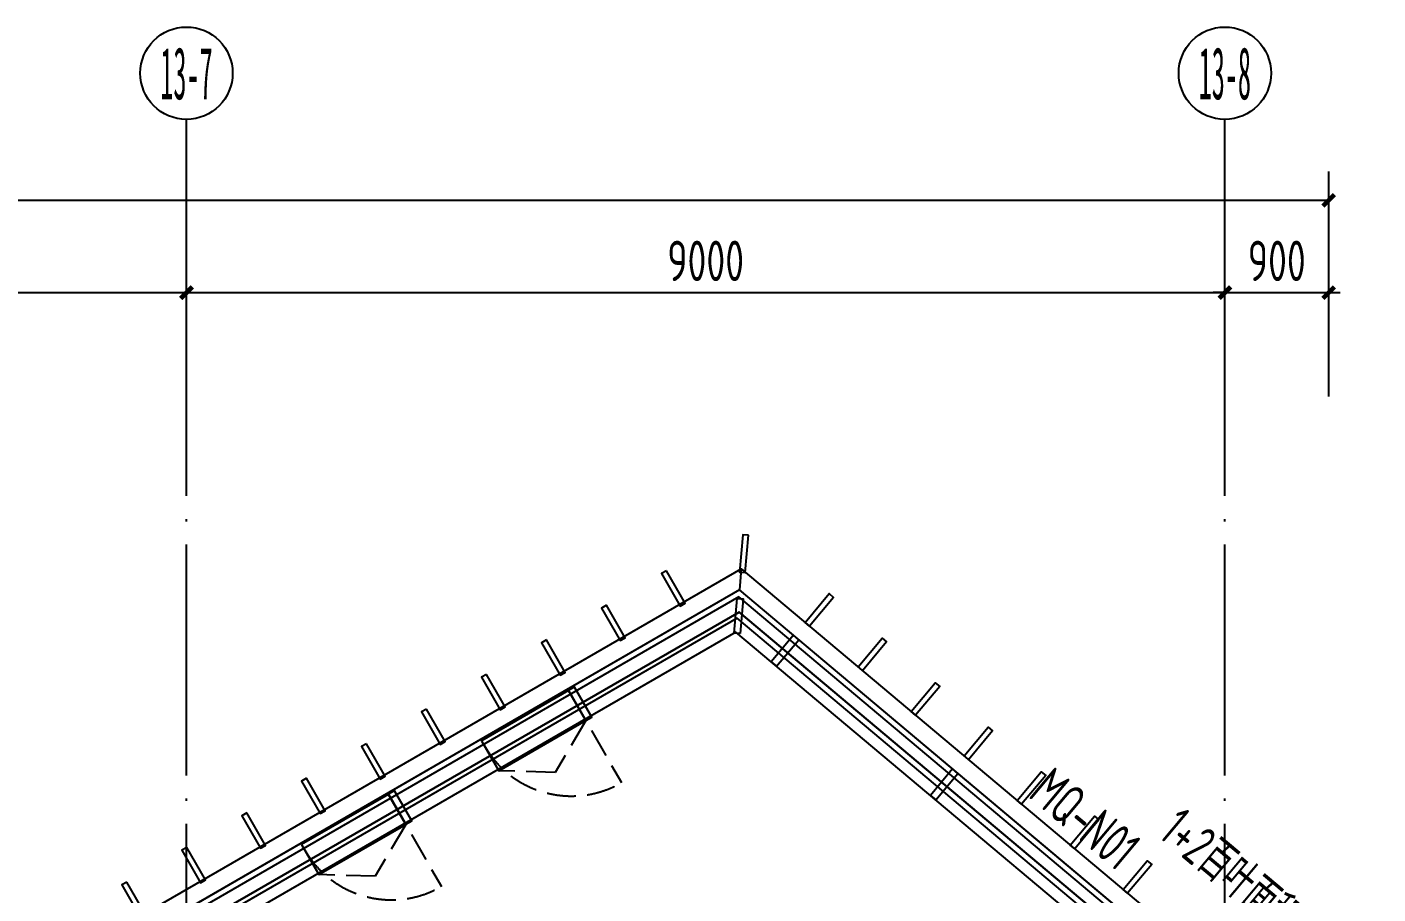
# Model space of a CAD drawing. Extents: x -228436 to 663611, y -207485 to 163917.
# Drawn here: x 510413 to 522122, y 83012 to 90520 of the extents above; entities that cross this region are included whole.
import ezdxf
from ezdxf.enums import TextEntityAlignment as Align

# ---------------------------------------------------------------- set-up
doc = ezdxf.new("R2010")
doc.units = 0
doc.header["$LTSCALE"] = 1000
for name, pattern in [('13#楼幕墙$0$DASH', [0.35, 0.25, -0.1]), ('X-104 13#平面$0$ACAD_ISO05W100', [34, 24, -3, 0.5, -3, 0.5, -3]), ('X-104 13#平面$0$DOTE', [2.42, 2, -0.2, 0.02, -0.2])]:
    doc.linetypes.add(name, pattern=pattern)
doc.layers.get('0').update_dxf_attribs({"linetype": 'CONTINUOUS'})
doc.layers.get('Defpoints').update_dxf_attribs({"linetype": 'CONTINUOUS'})
for name, color, linetype in [('13#楼幕墙$0$A-C_幕墙龙骨', 8, 'CONTINUOUS'), ('13#楼幕墙$0$A-C_玻璃幕墙', 8, 'CONTINUOUS'), ('13#楼幕墙$0$A-C_窗', 8, 'CONTINUOUS'), ('13#楼幕墙$0$A-TECH_结构', 8, 'CONTINUOUS'), ('13#楼幕墙$0$D-铝板', 8, 'CONTINUOUS'), ('AXIS_TEXT', 7, 'CONTINUOUS'), ('X-104 13#平面$0$01-标注_轴线坐标', 8, 'CONTINUOUS'), ('X-104 13#平面$0$02-TEXT_标注', 8, 'CONTINUOUS'), ('X-104 13#平面$0$02-TEXT_轴号', 7, 'CONTINUOUS'), ('X-104 13#平面$0$A-TECH_结构', 8, 'CONTINUOUS'), ('X-104 13#平面$0$A_AXIS-轴线', 8, 'X-104 13#平面$0$DOTE')]:
    doc.layers.add(name, color=color, linetype=linetype)
doc.layers.add('X-104 13#平面$0$000套内', color=8, linetype='CONTINUOUS', lineweight=30, plot=False)
doc.layers.add('X-104 13#平面$0$04-不打印_辅助线', color=8, linetype='CONTINUOUS', plot=False)
doc.styles.add('COMPLEX', font='COMPLEX')
doc.styles.add('X-104 13#平面$0$_TCH_AXIS', font='STXIHEI.TTF', dxfattribs={"width": 0.75})
doc.styles.add('X-104 13#平面$0$_TCH_DIM_T3', font='ros1.shx', dxfattribs={"width": 0.8, "bigfont": 'jd.shx'})
doc.styles.add('X-104 13#平面$0$Standard', font='ros1.shx', dxfattribs={"width": 0.75, "bigfont": 'jd.shx'})
doc.dimstyles.new('X-104 13#平面$0$_TCH_ARCH&&100', dxfattribs={"dimtxt": 350, "dimasz": 100, "dimexe": 250, "dimexo": 300, "dimgap": 100, "dimtad": 1, "dimdec": 0, "dimzin": 0, "dimdsep": 46, "dimtxsty": 'X-104 13#平面$0$_TCH_DIM_T3', "dimblk": 'X-104 13#平面$0$_ArchTick', "dimcen": 0.09, "dimclrt": 7, "dimazin": 2, "dimtfac": 1, "dimtdec": 0, "dimtix": 1, "dimtmove": 2, "dimatfit": 3, "dimfxl": 0, "dimtolj": 1, "dimtzin": 0, "dimarcsym": 0})

# ---------------------------------------------------------------- blocks, each defined once
blk = doc.blocks.new('13#楼幕墙$0$A$C2B4E24BF')
at = {"linetype": '13#楼幕墙$0$DASH'}
for points in [[(5, 50), (5, 920)], [(5, 300), (460, 557), (875, 300)]]:
    blk.add_lwpolyline(points, dxfattribs=at)
blk.add_lwpolyline([(5, 0), (875, 0), (875, 300), (5, 300)], close=True)
blk.add_arc((5, 50), 870, 0, 90, dxfattribs=at)
blk = doc.blocks.new('13#楼幕墙$0$eeeessew')
blk.add_lwpolyline([(50, 0), (0, 0), (0, 325), (50, 325)], close=True)
blk = doc.blocks.new('13#楼幕墙$0$ccdididi')
blk.add_lwpolyline([(50, 325), (0, 325), (0, 0), (50, 0)], close=True)
blk = doc.blocks.new('13#楼幕墙$0$A$C7A413A1D')
blk.add_lwpolyline([(-70, -300), (-10, -300), (-10, 0), (-70, 0)], close=True)
blk = doc.blocks.new('13#楼幕墙')
at = {"layer": '13#楼幕墙$0$A-C_幕墙龙骨'}
blk.add_lwpolyline([(53298, 85268), (53248, 85272), (53274, 85571), (53324, 85567)], close=True, dxfattribs=at)
at = {"layer": '13#楼幕墙$0$A-C_玻璃幕墙'}
for p, q in [((53293, 85645), (37800, 76700)), ((58400, 81360), (53293, 85645)), ((53288, 85584), (37850, 76671)), ((58350, 81337), (53288, 85584)), ((53272, 85402), (38000, 76585)), ((58200, 81267), (53272, 85402))]:
    blk.add_line(p, q, dxfattribs=at)
at = {"layer": '13#楼幕墙$0$A-TECH_结构'}
blk.add_lwpolyline([(4402, 77600), (-600, 77600), (-600, 60000), (21800, 60000), (21800, 61600), (58100, 61600), (58100, 81220), (53261, 85280), (38100, 76527), (38100, 72300), (12410, 72300), (4402, 77600)], dxfattribs=at)
at = {"layer": '13#楼幕墙$0$D-铝板'}
blk.add_lwpolyline([(37725, 76830), (53309, 85827), (53293, 85645), (37800, 76700)], close=True, dxfattribs=at)
blk.add_lwpolyline([(53309, 85827), (58496, 81475), (58400, 81360), (53293, 85645)], dxfattribs=at)
at = {"layer": '13#楼幕墙$0$A-C_幕墙龙骨'}
for p, rotation in [((53815, 85207), 319.9999999999213), ((51871, 84809), 29.95337307627283), ((55194, 84050), 319.9999999999213), ((50312, 83910), 29.95337307627283)]:
    blk.add_blockref('13#楼幕墙$0$A$C7A413A1D', p, dxfattribs=dict(at, rotation=rotation))
at = {"layer": '13#楼幕墙$0$A-C_窗', "rotation": 209.9533730763658}
for p in [(51815, 84776), (50255, 83877)]:
    blk.add_blockref('13#楼幕墙$0$A$C2B4E24BF', p, dxfattribs=at)
at = {"layer": '13#楼幕墙$0$D-铝板'}
for name, p, rotation in [('13#楼幕墙$0$ccdididi', (53294, 85800), 354.9766865497638), ('13#楼幕墙$0$ccdididi', (52780, 85505), 29.95337307636523), ('13#楼幕墙$0$eeeessew', (53861, 85364), 320.000000000001), ('13#楼幕墙$0$ccdididi', (52260, 85206), 29.95337307636523), ('13#楼幕墙$0$ccdididi', (51740, 84906), 29.95337307636523), ('13#楼幕墙$0$eeeessew', (54321, 84978), 320.000000000001), ('13#楼幕墙$0$ccdididi', (51220, 84607), 29.95337307636523), ('13#楼幕墙$0$eeeessew', (54781, 84593), 320.000000000001), ('13#楼幕墙$0$ccdididi', (50700, 84307), 29.95337307636523), ('13#楼幕墙$0$eeeessew', (55240, 84207), 320.000000000001), ('13#楼幕墙$0$ccdididi', (50180, 84007), 29.95337307636523), ('13#楼幕墙$0$ccdididi', (49660, 83708), 29.95337307636523), ('13#楼幕墙$0$eeeessew', (55700, 83821), 320.000000000001), ('13#楼幕墙$0$ccdididi', (49141, 83408), 29.95337307636523), ('13#楼幕墙$0$eeeessew', (56160, 83436), 320.000000000001), ('13#楼幕墙$0$ccdididi', (48621, 83109), 29.95337307636523), ('13#楼幕墙$0$eeeessew', (56619, 83050), 320.000000000001), ('13#楼幕墙$0$ccdididi', (48101, 82809), 29.95337307636523)]:
    blk.add_blockref(name, p, dxfattribs=dict(at, rotation=rotation))
blk = doc.blocks.new('_AXISO')
blk.add_circle((0, 0), 0.5)
at = {"layer": 'AXIS_TEXT', "style": 'COMPLEX', "width": 1.041667}
blk.add_attdef('A', text='', height=0.56, dxfattribs=at).set_placement((-0.25, -0.28), (0.25, -0.28), align=Align.FIT)
blk = doc.blocks.new('X-104 13#平面$0$_ArchTick')
at = {"color": 0, "linetype": 'ByBlock', "const_width": 0.4}
blk.add_lwpolyline([(-0.5, -0.5), (0.5, 0.5)], dxfattribs=at)
blk = doc.blocks.new('*D775')
at = {"layer": 'Defpoints', "color": 0}
for p in [(58400, 26620), (-900, 24620), (58400, 24620)]:
    blk.add_point(p, dxfattribs=at)
at = {"layer": 'X-104 13#平面$0$01-标注_轴线坐标', "color": 0, "lineweight": -2}
for p, q in [((-900, 24920), (-900, 26870)), ((58400, 24920), (58400, 26870)), ((-900, 26620), (58400, 26620))]:
    blk.add_line(p, q, dxfattribs=at)
at = {"layer": 'X-104 13#平面$0$01-标注_轴线坐标', "color": 0, "lineweight": -2, "xscale": 100, "yscale": 100, "zscale": 100, "rotation": 180}
blk.add_blockref('X-104 13#平面$0$_ArchTick', (-900, 26620), dxfattribs=at)
at = {"layer": 'X-104 13#平面$0$01-标注_轴线坐标', "color": 0, "lineweight": -2, "xscale": 100, "yscale": 100, "zscale": 100}
blk.add_blockref('X-104 13#平面$0$_ArchTick', (58400, 26620), dxfattribs=at)
at = {"layer": 'X-104 13#平面$0$01-标注_轴线坐标', "color": 7, "insert": (28750, 26895), "char_height": 350, "attachment_point": 5, "style": 'X-104 13#平面$0$_TCH_DIM_T3'}
blk.add_mtext('\\A1;59300', dxfattribs=at)
blk = doc.blocks.new('*D782')
at = {"layer": 'Defpoints', "color": 0}
for p in [(48500, 25820), (39500, 24620), (48500, 24620)]:
    blk.add_point(p, dxfattribs=at)
at = {"layer": 'X-104 13#平面$0$01-标注_轴线坐标', "color": 0, "lineweight": -2}
for p, q in [((39500, 24920), (39500, 26070)), ((48500, 24920), (48500, 26070)), ((39500, 25820), (48500, 25820))]:
    blk.add_line(p, q, dxfattribs=at)
at = {"layer": 'X-104 13#平面$0$01-标注_轴线坐标', "color": 0, "lineweight": -2, "xscale": 100, "yscale": 100, "zscale": 100, "rotation": 180}
blk.add_blockref('X-104 13#平面$0$_ArchTick', (39500, 25820), dxfattribs=at)
at = {"layer": 'X-104 13#平面$0$01-标注_轴线坐标', "color": 0, "lineweight": -2, "xscale": 100, "yscale": 100, "zscale": 100}
blk.add_blockref('X-104 13#平面$0$_ArchTick', (48500, 25820), dxfattribs=at)
at = {"layer": 'X-104 13#平面$0$01-标注_轴线坐标', "color": 7, "insert": (44000, 26095), "char_height": 350, "attachment_point": 5, "style": 'X-104 13#平面$0$_TCH_DIM_T3'}
blk.add_mtext('\\A1;9000', dxfattribs=at)
blk = doc.blocks.new('*D783')
at = {"layer": 'Defpoints', "color": 0}
for p in [(57500, 25820), (48500, 24620), (57500, 24620)]:
    blk.add_point(p, dxfattribs=at)
at = {"layer": 'X-104 13#平面$0$01-标注_轴线坐标', "color": 0, "lineweight": -2}
for p, q in [((48500, 24920), (48500, 26070)), ((57500, 24920), (57500, 26070)), ((48500, 25820), (57500, 25820))]:
    blk.add_line(p, q, dxfattribs=at)
at = {"layer": 'X-104 13#平面$0$01-标注_轴线坐标', "color": 0, "lineweight": -2, "xscale": 100, "yscale": 100, "zscale": 100, "rotation": 180}
blk.add_blockref('X-104 13#平面$0$_ArchTick', (48500, 25820), dxfattribs=at)
at = {"layer": 'X-104 13#平面$0$01-标注_轴线坐标', "color": 0, "lineweight": -2, "xscale": 100, "yscale": 100, "zscale": 100}
blk.add_blockref('X-104 13#平面$0$_ArchTick', (57500, 25820), dxfattribs=at)
at = {"layer": 'X-104 13#平面$0$01-标注_轴线坐标', "color": 7, "insert": (53000, 26095), "char_height": 350, "attachment_point": 5, "style": 'X-104 13#平面$0$_TCH_DIM_T3'}
blk.add_mtext('\\A1;9000', dxfattribs=at)
blk = doc.blocks.new('*D784')
at = {"layer": 'Defpoints', "color": 0}
for p in [(58400, 25820), (57500, 24620), (58400, 24620)]:
    blk.add_point(p, dxfattribs=at)
at = {"layer": 'X-104 13#平面$0$01-标注_轴线坐标', "color": 0, "lineweight": -2}
for p, q in [((57500, 24920), (57500, 26070)), ((58400, 24920), (58400, 26070)), ((57500, 25820), (57400, 25820)), ((57500, 25820), (58400, 25820)), ((58400, 25820), (58500, 25820))]:
    blk.add_line(p, q, dxfattribs=at)
at = {"layer": 'X-104 13#平面$0$01-标注_轴线坐标', "color": 0, "lineweight": -2, "xscale": 100, "yscale": 100, "zscale": 100}
blk.add_blockref('X-104 13#平面$0$_ArchTick', (57500, 25820), dxfattribs=at)
at = {"layer": 'X-104 13#平面$0$01-标注_轴线坐标', "color": 0, "lineweight": -2, "xscale": 100, "yscale": 100, "zscale": 100, "rotation": 180}
blk.add_blockref('X-104 13#平面$0$_ArchTick', (58400, 25820), dxfattribs=at)
at = {"layer": 'X-104 13#平面$0$01-标注_轴线坐标', "color": 7, "insert": (57950, 26095), "char_height": 350, "attachment_point": 5, "style": 'X-104 13#平面$0$_TCH_DIM_T3'}
blk.add_mtext('\\A1;900', dxfattribs=at)
blk = doc.blocks.new('X-104 13#平面$0$轴网')
at = {"layer": 'X-104 13#平面$0$01-标注_轴线坐标'}
for p, q in [((48500, 24620.3), (48500, 27320.3)), ((57500, 24620.3), (57500, 27320.3))]:
    blk.add_line(p, q, dxfattribs=at)
at = {"layer": 'X-104 13#平面$0$A_AXIS-轴线', "linetype": 'X-104 13#平面$0$DOTE'}
for p, q in [((48500, -7401), (48500, 24620.3)), ((57500, -7401), (57500, 24620.3))]:
    blk.add_line(p, q, dxfattribs=at)
at = {"layer": 'X-104 13#平面$0$01-标注_轴线坐标'}
ref = blk.add_blockref('_AXISO', (48500, 27720.3), dxfattribs=dict(at, xscale=800, yscale=800, zscale=800))
ref.add_attrib('A', '13-7', dxfattribs={"layer": 'X-104 13#平面$0$02-TEXT_轴号', "height": 452.55, "style": 'X-104 13#平面$0$_TCH_AXIS', "width": 0.499498}).set_placement((48273.7, 27494), (48726.3, 27494), align=Align.FIT)
ref = blk.add_blockref('_AXISO', (57500, 27720.3), dxfattribs=dict(at, xscale=800, yscale=800, zscale=800))
ref.add_attrib('A', '13-8', dxfattribs={"layer": 'X-104 13#平面$0$02-TEXT_轴号', "height": 452.55, "style": 'X-104 13#平面$0$_TCH_AXIS', "width": 0.499498}).set_placement((57273.7, 27494), (57726.3, 27494), align=Align.FIT)
for p1, p2, distance, text, picture, middle in [((-900, 24620.3), (58400, 24620.3), 2000, '59300', '*D775', (28750, 26895.3)), ((39500, 24620.3), (48500, 24620.3), 1200, '9000', '*D782', (44000, 26095.3)), ((48500, 24620.3), (57500, 24620.3), 1200, '9000', '*D783', (53000, 26095.3)), ((57500, 24620.3), (58400, 24620.3), 1200, '900', '*D784', (57950, 26095.3))]:
    dim = blk.add_aligned_dim(p1=p1, p2=p2, distance=distance, text=text, dimstyle='X-104 13#平面$0$_TCH_ARCH&&100', dxfattribs=at)
    dim.commit()
    dim.dimension.update_dxf_attribs({"geometry": picture, "text_midpoint": middle})
blk = doc.blocks.new('X-104 13#平面')
at = {"layer": 'X-104 13#平面$0$000套内'}
blk.add_lwpolyline([(4100, 77750), (4100, 68700), (-750, 68700), (-750, 59850), (21950, 59850), (21950, 61450), (58250, 61450), (58250, 71300), (48400, 71300), (48400, 73450), (53400, 73450), (53400, 80500), (58250, 80500), (58250, 81290.1), (53289, 85452.6), (37950, 76613.3), (37950, 72450), (12454.9, 72450), (4447.4, 77750)], close=True, dxfattribs=at)
at = {"layer": 'X-104 13#平面$0$A-TECH_结构'}
blk.add_lwpolyline([(58100, 61600), (58100, 81220), (53261.3, 85280.2), (38100, 76526.8), (38100, 72300), (12409.7, 72300), (4402.3, 77600), (-600, 77600), (-600, 60000), (21800, 60000), (21800, 61600)], close=True, dxfattribs=at)
blk.add_blockref('X-104 13#平面$0$轴网', (0, 62400))
blk.add_blockref('13#楼幕墙', (0, 0), dxfattribs=at)
at = {"layer": 'X-104 13#平面$0$02-TEXT_标注', "linetype": 'X-104 13#平面$0$ACAD_ISO05W100', "style": 'X-104 13#平面$0$Standard', "width": 0.75}
blk.add_text('MQ-N01', height=350, rotation=320.00048, dxfattribs=at).set_placement((55784.8, 83858))
at = {"layer": 'X-104 13#平面$0$04-不打印_辅助线', "style": 'X-104 13#平面$0$Standard', "width": 0.75}
blk.add_text('1+2百叶面积7.15m2', height=347.287, rotation=320, dxfattribs=at).set_placement((56909.7, 83513.5))
blk = doc.blocks.new('104 13#平面')
blk.add_line((53293, 85645), (37800, 76700))
blk.add_blockref('X-104 13#平面', (0, 0))

msp = doc.modelspace()

# ---------------------------------------------------------------- block references
msp.add_blockref('104 13#平面', (463295.2, 0))

doc.saveas('drawing.dxf')
